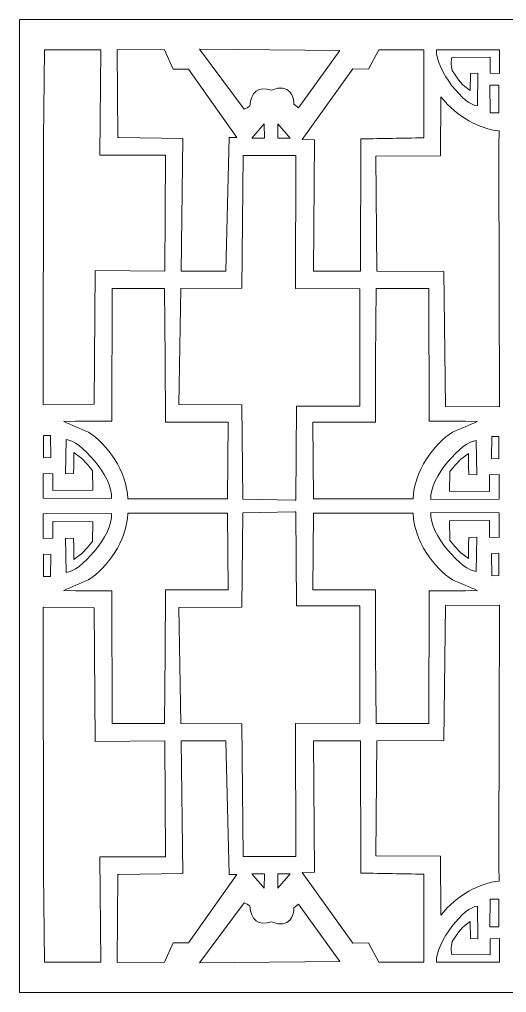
# Model space of a CAD drawing. Header units: centimetres. Extents: x 15.1 to 27.4, y 3.5 to 9.4.
# Drawn here: x 21.53 to 24.48, y 3.52 to 9.43 of the extents above; entities that cross this region are included whole.
import ezdxf

# ---------------------------------------------------------------- set-up
doc = ezdxf.new("R2010")
doc.units = ezdxf.units.CM
doc.header["$MEASUREMENT"] = 0
doc.layers.add('layer 1', color=7, linetype='Continuous')

msp = doc.modelspace()

# ---------------------------------------------------------------- linework, layer by layer
at = {"layer": 'layer 1', "color": 250, "lineweight": 9}
msp.add_open_spline([(21.52746, 9.42503), (21.52746, 9.42503), (27.4354, 9.42503), (27.4354, 9.42503), (27.4354, 9.42503), (27.4354, 9.42503), (27.4354, 3.51782), (27.4354, 3.51782), (27.4354, 3.51782), (27.4354, 3.51782), (21.52746, 3.51782), (21.52746, 3.51782), (21.52746, 3.51782), (21.52746, 3.51782), (21.52746, 9.42503), (21.52746, 9.42503)], degree=3, knots=[0, 0, 0, 0, 0.2, 0.2, 0.2, 0.2, 0.4, 0.4, 0.4, 0.4, 0.6, 0.6, 0.6, 0.6, 1, 1, 1, 1], dxfattribs=at)
at = {"layer": 'layer 1', "color": 7, "lineweight": 9}
for points, knots in [([(21.67985, 9.23971), (21.67985, 9.23971), (21.67222, 8.69928), (21.67222, 8.69928), (21.67222, 8.69928), (21.67222, 8.69928), (21.67049, 7.08624), (21.67049, 7.08624), (21.67049, 7.08624), (21.67049, 7.08624), (21.98003, 7.08964), (21.98003, 7.08964), (21.98003, 7.08964), (21.98003, 7.08964), (21.98646, 7.90054), (21.98646, 7.90054), (21.98646, 7.90054), (21.98646, 7.90054), (22.40936, 7.8966), (22.40936, 7.8966), (22.40936, 7.8966), (22.40936, 7.8966), (22.41396, 8.6014), (22.41396, 8.6014), (22.41396, 8.6014), (22.41396, 8.6014), (22.01565, 8.60136), (22.01565, 8.60136), (22.01565, 8.60136), (22.01565, 8.60136), (22.02045, 9.24012), (22.02045, 9.24012), (22.02045, 9.24012), (22.02045, 9.24012), (21.67985, 9.23971), (21.67985, 9.23971)], [0, 0, 0, 0, 0.1, 0.1, 0.1, 0.1, 0.2, 0.2, 0.2, 0.2, 0.3, 0.3, 0.3, 0.3, 0.4, 0.4, 0.4, 0.4, 0.5, 0.5, 0.5, 0.5, 0.6, 0.6, 0.6, 0.6, 0.7, 0.7, 0.7, 0.7, 0.8, 0.8, 0.8, 0.8, 1, 1, 1, 1]), ([(22.12025, 9.24197), (22.12025, 9.24197), (22.12424, 8.70762), (22.12424, 8.70762), (22.12424, 8.70762), (22.12424, 8.70762), (22.13011, 8.70773), (22.13011, 8.70773), (22.13011, 8.70773), (22.13011, 8.70773), (22.5178, 8.70315), (22.5178, 8.70315), (22.5178, 8.70315), (22.5178, 8.70315), (22.50906, 7.89629), (22.50906, 7.89629), (22.50906, 7.89629), (22.50906, 7.89629), (22.77922, 7.89602), (22.77922, 7.89602), (22.77922, 7.89602), (22.77922, 7.89602), (22.79959, 8.70835), (22.79959, 8.70835), (22.79959, 8.70835), (22.79959, 8.70835), (22.84655, 8.70922), (22.84655, 8.70922), (22.84655, 8.70922), (22.84655, 8.70922), (22.55234, 9.12342), (22.55234, 9.12342), (22.55234, 9.12342), (22.55234, 9.12342), (22.45954, 9.12324), (22.45954, 9.12324), (22.45954, 9.12324), (22.45954, 9.12324), (22.40803, 9.24141), (22.40803, 9.24141), (22.40803, 9.24141), (22.40803, 9.24141), (22.12025, 9.24197), (22.12025, 9.24197)], [0, 0, 0, 0, 0.0833333, 0.0833333, 0.0833333, 0.0833333, 0.1666667, 0.1666667, 0.1666667, 0.1666667, 0.25, 0.25, 0.25, 0.25, 0.3333333, 0.3333333, 0.3333333, 0.3333333, 0.4166667, 0.4166667, 0.4166667, 0.4166667, 0.5, 0.5, 0.5, 0.5, 0.5833333, 0.5833333, 0.5833333, 0.5833333, 0.6666667, 0.6666667, 0.6666667, 0.6666667, 0.75, 0.75, 0.75, 0.75, 0.8333333, 0.8333333, 0.8333333, 0.8333333, 1, 1, 1, 1]), ([(22.61936, 9.24531), (22.61936, 9.24531), (22.89036, 8.88033), (22.89036, 8.88033), (22.89036, 8.88033), (22.902, 8.88642), (22.91363, 8.89252), (22.92527, 8.8986), (22.92527, 8.8986), (22.92915, 8.98449), (22.97641, 9.0218), (23.0564, 8.99489), (23.0564, 8.99489), (23.16787, 9.04554), (23.19301, 8.94842), (23.19123, 8.91027), (23.19123, 8.91027), (23.19123, 8.91027), (23.21901, 8.88855), (23.21901, 8.88855), (23.21901, 8.88855), (23.21901, 8.88855), (23.47104, 9.23755), (23.47104, 9.23755), (23.47104, 9.23755), (23.47104, 9.23755), (22.61936, 9.24531), (22.61936, 9.24531)], [0, 0, 0, 0, 0.125, 0.125, 0.125, 0.125, 0.25, 0.25, 0.25, 0.25, 0.375, 0.375, 0.375, 0.375, 0.5, 0.5, 0.5, 0.5, 0.625, 0.625, 0.625, 0.625, 0.75, 0.75, 0.75, 0.75, 1, 1, 1, 1]), ([(23.7063, 9.24065), (23.7063, 9.24065), (23.64345, 9.12328), (23.64345, 9.12328), (23.64345, 9.12328), (23.64345, 9.12328), (23.54941, 9.12492), (23.54941, 9.12492), (23.54941, 9.12492), (23.54941, 9.12492), (23.2428, 8.69574), (23.2428, 8.69574), (23.2428, 8.69574), (23.2428, 8.69574), (23.31663, 8.69441), (23.31663, 8.69441), (23.31663, 8.69441), (23.31663, 8.69441), (23.31083, 7.89709), (23.31083, 7.89709), (23.31083, 7.89709), (23.31083, 7.89709), (23.59544, 7.89624), (23.59544, 7.89624), (23.59544, 7.89624), (23.59544, 7.89624), (23.59842, 8.69961), (23.59842, 8.69961), (23.59842, 8.69961), (23.73539, 8.70214), (23.84341, 8.70413), (23.98038, 8.70666), (23.98038, 8.70666), (23.98038, 8.70666), (23.97935, 9.24148), (23.97935, 9.24148), (23.97935, 9.24148), (23.97935, 9.24148), (23.7063, 9.24065), (23.7063, 9.24065)], [0, 0, 0, 0, 0.0909091, 0.0909091, 0.0909091, 0.0909091, 0.1818182, 0.1818182, 0.1818182, 0.1818182, 0.2727273, 0.2727273, 0.2727273, 0.2727273, 0.3636364, 0.3636364, 0.3636364, 0.3636364, 0.4545455, 0.4545455, 0.4545455, 0.4545455, 0.5454545, 0.5454545, 0.5454545, 0.5454545, 0.6363636, 0.6363636, 0.6363636, 0.6363636, 0.7272727, 0.7272727, 0.7272727, 0.7272727, 0.8181818, 0.8181818, 0.8181818, 0.8181818, 1, 1, 1, 1]), ([(24.30515, 8.90105), (24.22884, 8.89952), (24.05265, 9.11464), (24.05594, 9.24141), (24.05594, 9.24141), (24.05594, 9.24141), (24.43849, 9.23999), (24.43849, 9.23999), (24.43849, 9.23999), (24.43849, 9.23999), (24.43808, 9.09732), (24.43808, 9.09732), (24.43808, 9.09732), (24.43808, 9.09732), (24.38268, 9.09842), (24.38268, 9.09842), (24.38268, 9.09842), (24.38268, 9.09842), (24.38272, 9.19559), (24.38272, 9.19559), (24.38272, 9.19559), (24.38272, 9.19559), (24.15074, 9.19406), (24.15074, 9.19406), (24.15074, 9.19406), (24.14438, 9.17517), (24.14292, 9.15133), (24.15193, 9.11606), (24.15193, 9.11606), (24.18897, 9.05611), (24.21343, 9.02435), (24.26138, 8.99454), (24.26138, 8.99454), (24.26138, 8.99454), (24.26224, 9.09763), (24.26224, 9.09763), (24.26224, 9.09763), (24.26224, 9.09763), (24.30794, 9.09824), (24.30794, 9.09824), (24.30794, 9.09824), (24.30794, 9.09824), (24.30515, 8.90105), (24.30515, 8.90105)], [0, 0, 0, 0, 0.0833333, 0.0833333, 0.0833333, 0.0833333, 0.1666667, 0.1666667, 0.1666667, 0.1666667, 0.25, 0.25, 0.25, 0.25, 0.3333333, 0.3333333, 0.3333333, 0.3333333, 0.4166667, 0.4166667, 0.4166667, 0.4166667, 0.5, 0.5, 0.5, 0.5, 0.5833333, 0.5833333, 0.5833333, 0.5833333, 0.6666667, 0.6666667, 0.6666667, 0.6666667, 0.75, 0.75, 0.75, 0.75, 0.8333333, 0.8333333, 0.8333333, 0.8333333, 1, 1, 1, 1]), ([(24.38177, 8.85845), (24.38177, 8.85845), (24.37947, 9.02515), (24.37947, 9.02515), (24.37947, 9.02515), (24.37947, 9.02515), (24.43569, 9.0261), (24.43569, 9.0261), (24.43569, 9.0261), (24.43569, 9.0261), (24.43548, 8.85882), (24.43548, 8.85882), (24.43548, 8.85882), (24.43548, 8.85882), (24.38177, 8.85845), (24.38177, 8.85845)], [0, 0, 0, 0, 0.2, 0.2, 0.2, 0.2, 0.4, 0.4, 0.4, 0.4, 0.6, 0.6, 0.6, 0.6, 1, 1, 1, 1]), ([(24.08298, 8.95605), (24.08298, 8.95605), (24.08187, 8.59695), (24.08187, 8.59695), (24.08187, 8.59695), (24.08187, 8.59695), (23.68842, 8.59556), (23.68842, 8.59556), (23.68842, 8.59556), (23.68842, 8.59556), (23.69545, 7.89685), (23.69545, 7.89685), (23.69545, 7.89685), (23.69545, 7.89685), (24.101, 7.89571), (24.101, 7.89571), (24.101, 7.89571), (24.101, 7.89571), (24.11064, 7.07511), (24.11064, 7.07511), (24.11064, 7.07511), (24.11064, 7.07511), (24.43848, 7.07324), (24.43848, 7.07324), (24.43848, 7.07324), (24.43848, 7.07324), (24.43465, 8.57411), (24.43465, 8.57411), (24.43465, 8.57411), (24.43558, 8.68238), (24.43524, 8.63979), (24.43616, 8.74806), (24.43616, 8.74806), (24.31819, 8.76298), (24.18373, 8.82737), (24.08298, 8.95605)], [0, 0, 0, 0, 0.1, 0.1, 0.1, 0.1, 0.2, 0.2, 0.2, 0.2, 0.3, 0.3, 0.3, 0.3, 0.4, 0.4, 0.4, 0.4, 0.5, 0.5, 0.5, 0.5, 0.6, 0.6, 0.6, 0.6, 0.7, 0.7, 0.7, 0.7, 0.8, 0.8, 0.8, 0.8, 1, 1, 1, 1]), ([(23.01067, 8.79208), (23.01067, 8.79208), (22.93762, 8.70395), (22.93762, 8.70395), (22.93762, 8.70395), (22.93762, 8.70395), (23.01303, 8.70515), (23.01303, 8.70515), (23.01303, 8.70515), (23.01303, 8.70515), (23.01067, 8.79208), (23.01067, 8.79208)], [0, 0, 0, 0, 0.25, 0.25, 0.25, 0.25, 0.5, 0.5, 0.5, 0.5, 1, 1, 1, 1]), ([(23.09417, 8.79132), (23.09417, 8.79132), (23.09487, 8.70507), (23.09487, 8.70507), (23.09487, 8.70507), (23.09487, 8.70507), (23.16972, 8.7052), (23.16972, 8.7052), (23.16972, 8.7052), (23.16972, 8.7052), (23.09417, 8.79132), (23.09417, 8.79132)], [0, 0, 0, 0, 0.25, 0.25, 0.25, 0.25, 0.5, 0.5, 0.5, 0.5, 1, 1, 1, 1]), ([(22.50523, 7.79267), (22.50523, 7.79267), (22.49477, 7.08777), (22.49477, 7.08777), (22.49477, 7.08777), (22.49477, 7.08777), (22.87669, 7.08585), (22.87669, 7.08585), (22.87669, 7.08585), (22.87669, 7.08585), (22.88121, 6.5135), (22.88121, 6.5135), (22.88121, 6.5135), (22.88121, 6.5135), (23.19843, 6.50762), (23.19843, 6.50762), (23.19843, 6.50762), (23.19843, 6.50762), (23.20422, 6.50771), (23.20422, 6.50771), (23.20422, 6.50771), (23.20422, 6.50771), (23.20742, 7.07764), (23.20742, 7.07764), (23.20742, 7.07764), (23.20742, 7.07764), (23.59267, 7.07648), (23.59267, 7.07648), (23.59267, 7.07648), (23.59267, 7.07648), (23.59174, 7.78923), (23.59174, 7.78923), (23.59174, 7.78923), (23.59174, 7.78923), (23.20196, 7.79213), (23.20196, 7.79213), (23.20196, 7.79213), (23.20196, 7.79213), (23.20417, 8.59873), (23.20417, 8.59873), (23.20417, 8.59873), (23.20417, 8.59873), (22.88383, 8.59833), (22.88383, 8.59833), (22.88383, 8.59833), (22.88383, 8.59833), (22.8752, 7.79363), (22.8752, 7.79363), (22.8752, 7.79363), (22.8752, 7.79363), (22.50523, 7.79267), (22.50523, 7.79267)], [0, 0, 0, 0, 0.0714286, 0.0714286, 0.0714286, 0.0714286, 0.1428571, 0.1428571, 0.1428571, 0.1428571, 0.2142857, 0.2142857, 0.2142857, 0.2142857, 0.2857143, 0.2857143, 0.2857143, 0.2857143, 0.3571429, 0.3571429, 0.3571429, 0.3571429, 0.4285714, 0.4285714, 0.4285714, 0.4285714, 0.5, 0.5, 0.5, 0.5, 0.5714286, 0.5714286, 0.5714286, 0.5714286, 0.6428571, 0.6428571, 0.6428571, 0.6428571, 0.7142857, 0.7142857, 0.7142857, 0.7142857, 0.7857143, 0.7857143, 0.7857143, 0.7857143, 0.8571429, 0.8571429, 0.8571429, 0.8571429, 1, 1, 1, 1]), ([(22.40784, 7.79108), (22.40784, 7.79108), (22.41166, 7.36231), (22.41166, 7.36231), (22.41166, 7.36231), (22.41166, 7.36231), (22.41303, 6.98017), (22.41303, 6.98017), (22.41303, 6.98017), (22.41303, 6.98017), (22.79219, 6.97943), (22.79219, 6.97943), (22.79219, 6.97943), (22.79219, 6.97943), (22.7895, 6.51555), (22.7895, 6.51555), (22.7895, 6.51555), (22.58789, 6.51536), (22.38622, 6.51517), (22.18461, 6.51498), (22.18461, 6.51498), (22.17911, 6.68341), (22.05774, 6.85013), (21.94542, 6.91872), (21.94542, 6.91872), (21.89498, 6.94314), (21.84452, 6.96138), (21.79407, 6.9858), (21.79407, 6.9858), (21.8919, 6.98399), (21.98978, 6.98837), (22.0876, 6.98657), (22.0876, 6.98657), (22.0876, 6.98657), (22.09013, 7.79085), (22.09013, 7.79085), (22.09013, 7.79085), (22.09013, 7.79085), (22.40784, 7.79108), (22.40784, 7.79108)], [0, 0, 0, 0, 0.0909091, 0.0909091, 0.0909091, 0.0909091, 0.1818182, 0.1818182, 0.1818182, 0.1818182, 0.2727273, 0.2727273, 0.2727273, 0.2727273, 0.3636364, 0.3636364, 0.3636364, 0.3636364, 0.4545455, 0.4545455, 0.4545455, 0.4545455, 0.5454545, 0.5454545, 0.5454545, 0.5454545, 0.6363636, 0.6363636, 0.6363636, 0.6363636, 0.7272727, 0.7272727, 0.7272727, 0.7272727, 0.8181818, 0.8181818, 0.8181818, 0.8181818, 1, 1, 1, 1]), ([(23.69153, 7.79108), (23.69153, 7.79108), (23.68771, 7.36231), (23.68771, 7.36231), (23.68771, 7.36231), (23.68771, 7.36231), (23.68635, 6.98017), (23.68635, 6.98017), (23.68635, 6.98017), (23.68635, 6.98017), (23.30718, 6.97943), (23.30718, 6.97943), (23.30718, 6.97943), (23.30718, 6.97943), (23.30987, 6.51555), (23.30987, 6.51555), (23.30987, 6.51555), (23.51148, 6.51536), (23.71315, 6.51517), (23.91476, 6.51498), (23.91476, 6.51498), (23.92027, 6.68341), (24.04163, 6.85013), (24.15395, 6.91872), (24.15395, 6.91872), (24.20439, 6.94314), (24.25485, 6.96138), (24.3053, 6.9858), (24.3053, 6.9858), (24.20747, 6.98399), (24.1096, 6.98837), (24.01177, 6.98657), (24.01177, 6.98657), (24.01177, 6.98657), (24.00924, 7.79085), (24.00924, 7.79085), (24.00924, 7.79085), (24.00924, 7.79085), (23.69153, 7.79108), (23.69153, 7.79108)], [0, 0, 0, 0, 0.0909091, 0.0909091, 0.0909091, 0.0909091, 0.1818182, 0.1818182, 0.1818182, 0.1818182, 0.2727273, 0.2727273, 0.2727273, 0.2727273, 0.3636364, 0.3636364, 0.3636364, 0.3636364, 0.4545455, 0.4545455, 0.4545455, 0.4545455, 0.5454545, 0.5454545, 0.5454545, 0.5454545, 0.6363636, 0.6363636, 0.6363636, 0.6363636, 0.7272727, 0.7272727, 0.7272727, 0.7272727, 0.8181818, 0.8181818, 0.8181818, 0.8181818, 1, 1, 1, 1]), ([(21.81029, 6.87426), (21.89031, 6.87587), (22.097, 6.65024), (22.0858, 6.51732), (22.0858, 6.51732), (22.0858, 6.51732), (21.67048, 6.51886), (21.67048, 6.51886), (21.67048, 6.51886), (21.67048, 6.51886), (21.67091, 6.66846), (21.67091, 6.66846), (21.67091, 6.66846), (21.67091, 6.66846), (21.72899, 6.6673), (21.72899, 6.6673), (21.72899, 6.6673), (21.72899, 6.6673), (21.72896, 6.56542), (21.72896, 6.56542), (21.72896, 6.56542), (21.72896, 6.56542), (21.97221, 6.56702), (21.97221, 6.56702), (21.97221, 6.56702), (21.97221, 6.56702), (21.9703, 6.68766), (21.9703, 6.68766), (21.9703, 6.68766), (21.92693, 6.73821), (21.90653, 6.7644), (21.85625, 6.79566), (21.85625, 6.79566), (21.85571, 6.76643), (21.85783, 6.70666), (21.85529, 6.66813), (21.85529, 6.66813), (21.85529, 6.66813), (21.80736, 6.66749), (21.80736, 6.66749), (21.80736, 6.66749), (21.80736, 6.66749), (21.81029, 6.87426), (21.81029, 6.87426)], [0, 0, 0, 0, 0.0833333, 0.0833333, 0.0833333, 0.0833333, 0.1666667, 0.1666667, 0.1666667, 0.1666667, 0.25, 0.25, 0.25, 0.25, 0.3333333, 0.3333333, 0.3333333, 0.3333333, 0.4166667, 0.4166667, 0.4166667, 0.4166667, 0.5, 0.5, 0.5, 0.5, 0.5833333, 0.5833333, 0.5833333, 0.5833333, 0.6666667, 0.6666667, 0.6666667, 0.6666667, 0.75, 0.75, 0.75, 0.75, 0.8333333, 0.8333333, 0.8333333, 0.8333333, 1, 1, 1, 1]), ([(21.71581, 6.90033), (21.71581, 6.90033), (21.71763, 6.76485), (21.71763, 6.76485), (21.71763, 6.76485), (21.71763, 6.76485), (21.67328, 6.76407), (21.67328, 6.76407), (21.67328, 6.76407), (21.67328, 6.76407), (21.67345, 6.90003), (21.67345, 6.90003), (21.67345, 6.90003), (21.67345, 6.90003), (21.71581, 6.90033), (21.71581, 6.90033)], [0, 0, 0, 0, 0.2, 0.2, 0.2, 0.2, 0.4, 0.4, 0.4, 0.4, 0.6, 0.6, 0.6, 0.6, 1, 1, 1, 1]), ([(24.29764, 6.86827), (24.21762, 6.86988), (24.01094, 6.64425), (24.02214, 6.51133), (24.02214, 6.51133), (24.02214, 6.51133), (24.43746, 6.51287), (24.43746, 6.51287), (24.43746, 6.51287), (24.43746, 6.51287), (24.43703, 6.66247), (24.43703, 6.66247), (24.43703, 6.66247), (24.43703, 6.66247), (24.37894, 6.66131), (24.37894, 6.66131), (24.37894, 6.66131), (24.37894, 6.66131), (24.37898, 6.55943), (24.37898, 6.55943), (24.37898, 6.55943), (24.37898, 6.55943), (24.13573, 6.56103), (24.13573, 6.56103), (24.13573, 6.56103), (24.13573, 6.56103), (24.13764, 6.68167), (24.13764, 6.68167), (24.13764, 6.68167), (24.18101, 6.73222), (24.20141, 6.75841), (24.25168, 6.78967), (24.25168, 6.78967), (24.25222, 6.76044), (24.25011, 6.70067), (24.25265, 6.66215), (24.25265, 6.66215), (24.25265, 6.66215), (24.30057, 6.6615), (24.30057, 6.6615), (24.30057, 6.6615), (24.30057, 6.6615), (24.29764, 6.86827), (24.29764, 6.86827)], [0, 0, 0, 0, 0.0833333, 0.0833333, 0.0833333, 0.0833333, 0.1666667, 0.1666667, 0.1666667, 0.1666667, 0.25, 0.25, 0.25, 0.25, 0.3333333, 0.3333333, 0.3333333, 0.3333333, 0.4166667, 0.4166667, 0.4166667, 0.4166667, 0.5, 0.5, 0.5, 0.5, 0.5833333, 0.5833333, 0.5833333, 0.5833333, 0.6666667, 0.6666667, 0.6666667, 0.6666667, 0.75, 0.75, 0.75, 0.75, 0.8333333, 0.8333333, 0.8333333, 0.8333333, 1, 1, 1, 1]), ([(24.39212, 6.89434), (24.39212, 6.89434), (24.39031, 6.75886), (24.39031, 6.75886), (24.39031, 6.75886), (24.39031, 6.75886), (24.43465, 6.75808), (24.43465, 6.75808), (24.43465, 6.75808), (24.43465, 6.75808), (24.43449, 6.89404), (24.43449, 6.89404), (24.43449, 6.89404), (24.43449, 6.89404), (24.39212, 6.89434), (24.39212, 6.89434)], [0, 0, 0, 0, 0.2, 0.2, 0.2, 0.2, 0.4, 0.4, 0.4, 0.4, 0.6, 0.6, 0.6, 0.6, 1, 1, 1, 1]), ([(21.81029, 6.06858), (21.89031, 6.06698), (22.097, 6.2926), (22.0858, 6.42553), (22.0858, 6.42553), (22.0858, 6.42553), (21.67048, 6.42398), (21.67048, 6.42398), (21.67048, 6.42398), (21.67048, 6.42398), (21.67091, 6.27439), (21.67091, 6.27439), (21.67091, 6.27439), (21.67091, 6.27439), (21.72899, 6.27554), (21.72899, 6.27554), (21.72899, 6.27554), (21.72899, 6.27554), (21.72896, 6.37743), (21.72896, 6.37743), (21.72896, 6.37743), (21.72896, 6.37743), (21.97221, 6.37583), (21.97221, 6.37583), (21.97221, 6.37583), (21.97221, 6.37583), (21.9703, 6.25519), (21.9703, 6.25519), (21.9703, 6.25519), (21.92693, 6.20463), (21.90653, 6.17845), (21.85625, 6.14719), (21.85625, 6.14719), (21.85571, 6.17641), (21.85783, 6.23618), (21.85529, 6.27471), (21.85529, 6.27471), (21.85529, 6.27471), (21.80736, 6.27535), (21.80736, 6.27535), (21.80736, 6.27535), (21.80736, 6.27535), (21.81029, 6.06858), (21.81029, 6.06858)], [0, 0, 0, 0, 0.0833333, 0.0833333, 0.0833333, 0.0833333, 0.1666667, 0.1666667, 0.1666667, 0.1666667, 0.25, 0.25, 0.25, 0.25, 0.3333333, 0.3333333, 0.3333333, 0.3333333, 0.4166667, 0.4166667, 0.4166667, 0.4166667, 0.5, 0.5, 0.5, 0.5, 0.5833333, 0.5833333, 0.5833333, 0.5833333, 0.6666667, 0.6666667, 0.6666667, 0.6666667, 0.75, 0.75, 0.75, 0.75, 0.8333333, 0.8333333, 0.8333333, 0.8333333, 1, 1, 1, 1]), ([(22.40784, 5.15177), (22.40784, 5.15177), (22.41166, 5.58054), (22.41166, 5.58054), (22.41166, 5.58054), (22.41166, 5.58054), (22.41303, 5.96267), (22.41303, 5.96267), (22.41303, 5.96267), (22.41303, 5.96267), (22.79219, 5.96342), (22.79219, 5.96342), (22.79219, 5.96342), (22.79219, 5.96342), (22.7895, 6.4273), (22.7895, 6.4273), (22.7895, 6.4273), (22.58789, 6.42749), (22.38622, 6.42768), (22.18461, 6.42787), (22.18461, 6.42787), (22.17911, 6.25943), (22.05774, 6.09272), (21.94542, 6.02412), (21.94542, 6.02412), (21.89498, 5.9997), (21.84452, 5.98147), (21.79407, 5.95705), (21.79407, 5.95705), (21.8919, 5.95885), (21.98978, 5.95447), (22.0876, 5.95628), (22.0876, 5.95628), (22.0876, 5.95628), (22.09013, 5.15199), (22.09013, 5.15199), (22.09013, 5.15199), (22.09013, 5.15199), (22.40784, 5.15177), (22.40784, 5.15177)], [0, 0, 0, 0, 0.0909091, 0.0909091, 0.0909091, 0.0909091, 0.1818182, 0.1818182, 0.1818182, 0.1818182, 0.2727273, 0.2727273, 0.2727273, 0.2727273, 0.3636364, 0.3636364, 0.3636364, 0.3636364, 0.4545455, 0.4545455, 0.4545455, 0.4545455, 0.5454545, 0.5454545, 0.5454545, 0.5454545, 0.6363636, 0.6363636, 0.6363636, 0.6363636, 0.7272727, 0.7272727, 0.7272727, 0.7272727, 0.8181818, 0.8181818, 0.8181818, 0.8181818, 1, 1, 1, 1]), ([(22.50523, 5.15018), (22.50523, 5.15018), (22.49477, 5.85508), (22.49477, 5.85508), (22.49477, 5.85508), (22.49477, 5.85508), (22.87669, 5.85699), (22.87669, 5.85699), (22.87669, 5.85699), (22.87669, 5.85699), (22.88121, 6.42934), (22.88121, 6.42934), (22.88121, 6.42934), (22.88121, 6.42934), (23.19843, 6.43522), (23.19843, 6.43522), (23.19843, 6.43522), (23.19843, 6.43522), (23.20422, 6.43513), (23.20422, 6.43513), (23.20422, 6.43513), (23.20422, 6.43513), (23.20742, 5.8652), (23.20742, 5.8652), (23.20742, 5.8652), (23.20742, 5.8652), (23.59267, 5.86636), (23.59267, 5.86636), (23.59267, 5.86636), (23.59267, 5.86636), (23.59174, 5.15361), (23.59174, 5.15361), (23.59174, 5.15361), (23.59174, 5.15361), (23.20196, 5.15072), (23.20196, 5.15072), (23.20196, 5.15072), (23.20196, 5.15072), (23.20417, 4.34411), (23.20417, 4.34411), (23.20417, 4.34411), (23.20417, 4.34411), (22.88383, 4.34452), (22.88383, 4.34452), (22.88383, 4.34452), (22.88383, 4.34452), (22.8752, 5.14922), (22.8752, 5.14922), (22.8752, 5.14922), (22.8752, 5.14922), (22.50523, 5.15018), (22.50523, 5.15018)], [0, 0, 0, 0, 0.0714286, 0.0714286, 0.0714286, 0.0714286, 0.1428571, 0.1428571, 0.1428571, 0.1428571, 0.2142857, 0.2142857, 0.2142857, 0.2142857, 0.2857143, 0.2857143, 0.2857143, 0.2857143, 0.3571429, 0.3571429, 0.3571429, 0.3571429, 0.4285714, 0.4285714, 0.4285714, 0.4285714, 0.5, 0.5, 0.5, 0.5, 0.5714286, 0.5714286, 0.5714286, 0.5714286, 0.6428571, 0.6428571, 0.6428571, 0.6428571, 0.7142857, 0.7142857, 0.7142857, 0.7142857, 0.7857143, 0.7857143, 0.7857143, 0.7857143, 0.8571429, 0.8571429, 0.8571429, 0.8571429, 1, 1, 1, 1]), ([(23.69153, 5.15177), (23.69153, 5.15177), (23.68771, 5.58054), (23.68771, 5.58054), (23.68771, 5.58054), (23.68771, 5.58054), (23.68635, 5.96267), (23.68635, 5.96267), (23.68635, 5.96267), (23.68635, 5.96267), (23.30718, 5.96342), (23.30718, 5.96342), (23.30718, 5.96342), (23.30718, 5.96342), (23.30987, 6.4273), (23.30987, 6.4273), (23.30987, 6.4273), (23.51148, 6.42749), (23.71315, 6.42768), (23.91476, 6.42787), (23.91476, 6.42787), (23.92027, 6.25943), (24.04163, 6.09272), (24.15395, 6.02412), (24.15395, 6.02412), (24.20439, 5.9997), (24.25485, 5.98147), (24.3053, 5.95705), (24.3053, 5.95705), (24.20747, 5.95885), (24.1096, 5.95447), (24.01177, 5.95628), (24.01177, 5.95628), (24.01177, 5.95628), (24.00924, 5.15199), (24.00924, 5.15199), (24.00924, 5.15199), (24.00924, 5.15199), (23.69153, 5.15177), (23.69153, 5.15177)], [0, 0, 0, 0, 0.0909091, 0.0909091, 0.0909091, 0.0909091, 0.1818182, 0.1818182, 0.1818182, 0.1818182, 0.2727273, 0.2727273, 0.2727273, 0.2727273, 0.3636364, 0.3636364, 0.3636364, 0.3636364, 0.4545455, 0.4545455, 0.4545455, 0.4545455, 0.5454545, 0.5454545, 0.5454545, 0.5454545, 0.6363636, 0.6363636, 0.6363636, 0.6363636, 0.7272727, 0.7272727, 0.7272727, 0.7272727, 0.8181818, 0.8181818, 0.8181818, 0.8181818, 1, 1, 1, 1]), ([(24.29764, 6.07457), (24.21762, 6.07297), (24.01094, 6.29859), (24.02214, 6.43152), (24.02214, 6.43152), (24.02214, 6.43152), (24.43746, 6.42997), (24.43746, 6.42997), (24.43746, 6.42997), (24.43746, 6.42997), (24.43703, 6.28038), (24.43703, 6.28038), (24.43703, 6.28038), (24.43703, 6.28038), (24.37894, 6.28153), (24.37894, 6.28153), (24.37894, 6.28153), (24.37894, 6.28153), (24.37898, 6.38342), (24.37898, 6.38342), (24.37898, 6.38342), (24.37898, 6.38342), (24.13573, 6.38182), (24.13573, 6.38182), (24.13573, 6.38182), (24.13573, 6.38182), (24.13764, 6.26118), (24.13764, 6.26118), (24.13764, 6.26118), (24.18101, 6.21062), (24.20141, 6.18444), (24.25168, 6.15318), (24.25168, 6.15318), (24.25222, 6.1824), (24.25011, 6.24217), (24.25265, 6.2807), (24.25265, 6.2807), (24.25265, 6.2807), (24.30057, 6.28134), (24.30057, 6.28134), (24.30057, 6.28134), (24.30057, 6.28134), (24.29764, 6.07457), (24.29764, 6.07457)], [0, 0, 0, 0, 0.0833333, 0.0833333, 0.0833333, 0.0833333, 0.1666667, 0.1666667, 0.1666667, 0.1666667, 0.25, 0.25, 0.25, 0.25, 0.3333333, 0.3333333, 0.3333333, 0.3333333, 0.4166667, 0.4166667, 0.4166667, 0.4166667, 0.5, 0.5, 0.5, 0.5, 0.5833333, 0.5833333, 0.5833333, 0.5833333, 0.6666667, 0.6666667, 0.6666667, 0.6666667, 0.75, 0.75, 0.75, 0.75, 0.8333333, 0.8333333, 0.8333333, 0.8333333, 1, 1, 1, 1]), ([(21.71581, 6.04252), (21.71581, 6.04252), (21.71763, 6.178), (21.71763, 6.178), (21.71763, 6.178), (21.71763, 6.178), (21.67328, 6.17878), (21.67328, 6.17878), (21.67328, 6.17878), (21.67328, 6.17878), (21.67345, 6.04282), (21.67345, 6.04282), (21.67345, 6.04282), (21.67345, 6.04282), (21.71581, 6.04252), (21.71581, 6.04252)], [0, 0, 0, 0, 0.2, 0.2, 0.2, 0.2, 0.4, 0.4, 0.4, 0.4, 0.6, 0.6, 0.6, 0.6, 1, 1, 1, 1]), ([(24.39212, 6.0485), (24.39212, 6.0485), (24.39031, 6.18399), (24.39031, 6.18399), (24.39031, 6.18399), (24.39031, 6.18399), (24.43465, 6.18476), (24.43465, 6.18476), (24.43465, 6.18476), (24.43465, 6.18476), (24.43449, 6.0488), (24.43449, 6.0488), (24.43449, 6.0488), (24.43449, 6.0488), (24.39212, 6.0485), (24.39212, 6.0485)], [0, 0, 0, 0, 0.2, 0.2, 0.2, 0.2, 0.4, 0.4, 0.4, 0.4, 0.6, 0.6, 0.6, 0.6, 1, 1, 1, 1]), ([(21.67985, 3.70314), (21.67985, 3.70314), (21.67222, 4.24357), (21.67222, 4.24357), (21.67222, 4.24357), (21.67222, 4.24357), (21.67049, 5.8566), (21.67049, 5.8566), (21.67049, 5.8566), (21.67049, 5.8566), (21.98003, 5.8532), (21.98003, 5.8532), (21.98003, 5.8532), (21.98003, 5.8532), (21.98646, 5.0423), (21.98646, 5.0423), (21.98646, 5.0423), (21.98646, 5.0423), (22.40936, 5.04625), (22.40936, 5.04625), (22.40936, 5.04625), (22.40936, 5.04625), (22.41396, 4.34144), (22.41396, 4.34144), (22.41396, 4.34144), (22.41396, 4.34144), (22.01565, 4.34148), (22.01565, 4.34148), (22.01565, 4.34148), (22.01565, 4.34148), (22.02045, 3.70272), (22.02045, 3.70272), (22.02045, 3.70272), (22.02045, 3.70272), (21.67985, 3.70314), (21.67985, 3.70314)], [0, 0, 0, 0, 0.1, 0.1, 0.1, 0.1, 0.2, 0.2, 0.2, 0.2, 0.3, 0.3, 0.3, 0.3, 0.4, 0.4, 0.4, 0.4, 0.5, 0.5, 0.5, 0.5, 0.6, 0.6, 0.6, 0.6, 0.7, 0.7, 0.7, 0.7, 0.8, 0.8, 0.8, 0.8, 1, 1, 1, 1]), ([(24.08298, 3.9868), (24.08298, 3.9868), (24.08187, 4.34589), (24.08187, 4.34589), (24.08187, 4.34589), (24.08187, 4.34589), (23.68842, 4.34729), (23.68842, 4.34729), (23.68842, 4.34729), (23.68842, 4.34729), (23.69545, 5.04599), (23.69545, 5.04599), (23.69545, 5.04599), (23.69545, 5.04599), (24.101, 5.04714), (24.101, 5.04714), (24.101, 5.04714), (24.101, 5.04714), (24.11064, 5.86773), (24.11064, 5.86773), (24.11064, 5.86773), (24.11064, 5.86773), (24.43848, 5.8696), (24.43848, 5.8696), (24.43848, 5.8696), (24.43848, 5.8696), (24.43465, 4.36874), (24.43465, 4.36874), (24.43465, 4.36874), (24.43558, 4.26047), (24.43524, 4.30306), (24.43616, 4.19479), (24.43616, 4.19479), (24.31819, 4.17987), (24.18373, 4.11547), (24.08298, 3.9868)], [0, 0, 0, 0, 0.1, 0.1, 0.1, 0.1, 0.2, 0.2, 0.2, 0.2, 0.3, 0.3, 0.3, 0.3, 0.4, 0.4, 0.4, 0.4, 0.5, 0.5, 0.5, 0.5, 0.6, 0.6, 0.6, 0.6, 0.7, 0.7, 0.7, 0.7, 0.8, 0.8, 0.8, 0.8, 1, 1, 1, 1]), ([(22.12025, 3.70088), (22.12025, 3.70088), (22.12424, 4.23522), (22.12424, 4.23522), (22.12424, 4.23522), (22.12424, 4.23522), (22.13011, 4.23511), (22.13011, 4.23511), (22.13011, 4.23511), (22.13011, 4.23511), (22.5178, 4.23969), (22.5178, 4.23969), (22.5178, 4.23969), (22.5178, 4.23969), (22.50906, 5.04656), (22.50906, 5.04656), (22.50906, 5.04656), (22.50906, 5.04656), (22.77922, 5.04683), (22.77922, 5.04683), (22.77922, 5.04683), (22.77922, 5.04683), (22.79959, 4.23449), (22.79959, 4.23449), (22.79959, 4.23449), (22.79959, 4.23449), (22.84655, 4.23362), (22.84655, 4.23362), (22.84655, 4.23362), (22.84655, 4.23362), (22.55234, 3.81943), (22.55234, 3.81943), (22.55234, 3.81943), (22.55234, 3.81943), (22.45954, 3.8196), (22.45954, 3.8196), (22.45954, 3.8196), (22.45954, 3.8196), (22.40803, 3.70143), (22.40803, 3.70143), (22.40803, 3.70143), (22.40803, 3.70143), (22.12025, 3.70088), (22.12025, 3.70088)], [0, 0, 0, 0, 0.0833333, 0.0833333, 0.0833333, 0.0833333, 0.1666667, 0.1666667, 0.1666667, 0.1666667, 0.25, 0.25, 0.25, 0.25, 0.3333333, 0.3333333, 0.3333333, 0.3333333, 0.4166667, 0.4166667, 0.4166667, 0.4166667, 0.5, 0.5, 0.5, 0.5, 0.5833333, 0.5833333, 0.5833333, 0.5833333, 0.6666667, 0.6666667, 0.6666667, 0.6666667, 0.75, 0.75, 0.75, 0.75, 0.8333333, 0.8333333, 0.8333333, 0.8333333, 1, 1, 1, 1]), ([(23.7063, 3.70219), (23.7063, 3.70219), (23.64345, 3.81957), (23.64345, 3.81957), (23.64345, 3.81957), (23.64345, 3.81957), (23.54941, 3.81792), (23.54941, 3.81792), (23.54941, 3.81792), (23.54941, 3.81792), (23.2428, 4.24711), (23.2428, 4.24711), (23.2428, 4.24711), (23.2428, 4.24711), (23.31663, 4.24844), (23.31663, 4.24844), (23.31663, 4.24844), (23.31663, 4.24844), (23.31083, 5.04576), (23.31083, 5.04576), (23.31083, 5.04576), (23.31083, 5.04576), (23.59544, 5.04661), (23.59544, 5.04661), (23.59544, 5.04661), (23.59544, 5.04661), (23.59842, 4.24323), (23.59842, 4.24323), (23.59842, 4.24323), (23.73539, 4.2407), (23.84341, 4.23871), (23.98038, 4.23618), (23.98038, 4.23618), (23.98038, 4.23618), (23.97935, 3.70137), (23.97935, 3.70137), (23.97935, 3.70137), (23.97935, 3.70137), (23.7063, 3.70219), (23.7063, 3.70219)], [0, 0, 0, 0, 0.0909091, 0.0909091, 0.0909091, 0.0909091, 0.1818182, 0.1818182, 0.1818182, 0.1818182, 0.2727273, 0.2727273, 0.2727273, 0.2727273, 0.3636364, 0.3636364, 0.3636364, 0.3636364, 0.4545455, 0.4545455, 0.4545455, 0.4545455, 0.5454545, 0.5454545, 0.5454545, 0.5454545, 0.6363636, 0.6363636, 0.6363636, 0.6363636, 0.7272727, 0.7272727, 0.7272727, 0.7272727, 0.8181818, 0.8181818, 0.8181818, 0.8181818, 1, 1, 1, 1]), ([(23.01067, 4.15077), (23.01067, 4.15077), (22.93762, 4.23889), (22.93762, 4.23889), (22.93762, 4.23889), (22.93762, 4.23889), (23.01303, 4.2377), (23.01303, 4.2377), (23.01303, 4.2377), (23.01303, 4.2377), (23.01067, 4.15077), (23.01067, 4.15077)], [0, 0, 0, 0, 0.25, 0.25, 0.25, 0.25, 0.5, 0.5, 0.5, 0.5, 1, 1, 1, 1]), ([(23.09417, 4.15153), (23.09417, 4.15153), (23.09487, 4.23778), (23.09487, 4.23778), (23.09487, 4.23778), (23.09487, 4.23778), (23.16972, 4.23764), (23.16972, 4.23764), (23.16972, 4.23764), (23.16972, 4.23764), (23.09417, 4.15153), (23.09417, 4.15153)], [0, 0, 0, 0, 0.25, 0.25, 0.25, 0.25, 0.5, 0.5, 0.5, 0.5, 1, 1, 1, 1]), ([(24.38177, 4.0844), (24.38177, 4.0844), (24.37947, 3.9177), (24.37947, 3.9177), (24.37947, 3.9177), (24.37947, 3.9177), (24.43569, 3.91674), (24.43569, 3.91674), (24.43569, 3.91674), (24.43569, 3.91674), (24.43548, 4.08403), (24.43548, 4.08403), (24.43548, 4.08403), (24.43548, 4.08403), (24.38177, 4.0844), (24.38177, 4.0844)], [0, 0, 0, 0, 0.2, 0.2, 0.2, 0.2, 0.4, 0.4, 0.4, 0.4, 0.6, 0.6, 0.6, 0.6, 1, 1, 1, 1]), ([(22.61936, 3.69753), (22.61936, 3.69753), (22.89036, 4.06251), (22.89036, 4.06251), (22.89036, 4.06251), (22.902, 4.05643), (22.91363, 4.05033), (22.92527, 4.04425), (22.92527, 4.04425), (22.92915, 3.95836), (22.97641, 3.92105), (23.0564, 3.94796), (23.0564, 3.94796), (23.16787, 3.89731), (23.19301, 3.99443), (23.19123, 4.03258), (23.19123, 4.03258), (23.19123, 4.03258), (23.21901, 4.05429), (23.21901, 4.05429), (23.21901, 4.05429), (23.21901, 4.05429), (23.47104, 3.7053), (23.47104, 3.7053), (23.47104, 3.7053), (23.47104, 3.7053), (22.61936, 3.69753), (22.61936, 3.69753)], [0, 0, 0, 0, 0.125, 0.125, 0.125, 0.125, 0.25, 0.25, 0.25, 0.25, 0.375, 0.375, 0.375, 0.375, 0.5, 0.5, 0.5, 0.5, 0.625, 0.625, 0.625, 0.625, 0.75, 0.75, 0.75, 0.75, 1, 1, 1, 1]), ([(24.30515, 4.04179), (24.22884, 4.04332), (24.05265, 3.8282), (24.05594, 3.70143), (24.05594, 3.70143), (24.05594, 3.70143), (24.43849, 3.70286), (24.43849, 3.70286), (24.43849, 3.70286), (24.43849, 3.70286), (24.43808, 3.84552), (24.43808, 3.84552), (24.43808, 3.84552), (24.43808, 3.84552), (24.38268, 3.84442), (24.38268, 3.84442), (24.38268, 3.84442), (24.38268, 3.84442), (24.38272, 3.74726), (24.38272, 3.74726), (24.38272, 3.74726), (24.38272, 3.74726), (24.15074, 3.74878), (24.15074, 3.74878), (24.15074, 3.74878), (24.14438, 3.76768), (24.14292, 3.79151), (24.15193, 3.82678), (24.15193, 3.82678), (24.18897, 3.88673), (24.21343, 3.91849), (24.26138, 3.94831), (24.26138, 3.94831), (24.26138, 3.94831), (24.26224, 3.84521), (24.26224, 3.84521), (24.26224, 3.84521), (24.26224, 3.84521), (24.30794, 3.8446), (24.30794, 3.8446), (24.30794, 3.8446), (24.30794, 3.8446), (24.30515, 4.04179), (24.30515, 4.04179)], [0, 0, 0, 0, 0.0833333, 0.0833333, 0.0833333, 0.0833333, 0.1666667, 0.1666667, 0.1666667, 0.1666667, 0.25, 0.25, 0.25, 0.25, 0.3333333, 0.3333333, 0.3333333, 0.3333333, 0.4166667, 0.4166667, 0.4166667, 0.4166667, 0.5, 0.5, 0.5, 0.5, 0.5833333, 0.5833333, 0.5833333, 0.5833333, 0.6666667, 0.6666667, 0.6666667, 0.6666667, 0.75, 0.75, 0.75, 0.75, 0.8333333, 0.8333333, 0.8333333, 0.8333333, 1, 1, 1, 1])]:
    msp.add_open_spline(points, degree=3, knots=knots, dxfattribs=at)

doc.saveas('drawing.dxf')
